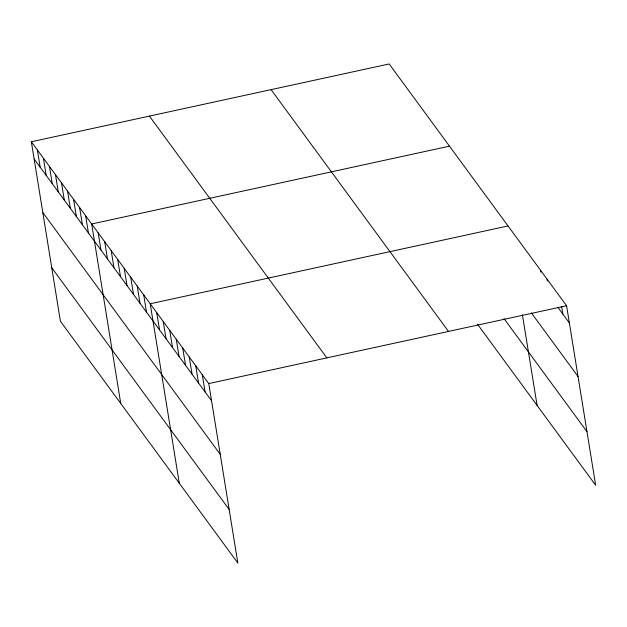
<?xml version="1.0" encoding="UTF-8"?>
<svg xmlns="http://www.w3.org/2000/svg" width="627" height="627" viewBox="0 0 627 627"><rect width="100%" height="100%" fill="white"/><g stroke="black" fill="none" stroke-linecap="round" stroke-linejoin="round"><path stroke-width="0.94" d="M31.35 141.773L208.767 383.559L237.837 563.038L60.419 321.259L31.35 141.773L389.163 63.962L566.581 305.741L595.65 485.227L477.461 324.151M449.481 146.162L91.675 223.98L120.745 403.467M508.035 225.955L150.221 303.766L179.291 483.252M208.767 383.559L566.581 305.741M557.983 307.442L569.371 322.952M531.422 312.967L578.039 376.506M504.037 318.641L586.974 431.674M271.083 89.637L448.501 331.424M149.43 116.097L326.847 357.876M34.14 158.992L211.558 400.771M42.808 212.537L220.226 454.324M51.743 267.705L229.168 509.492M561.627 306.438L562.866 314.088M547.065 279.148L547.371 281.061M540.56 270.284L540.866 272.196M522.416 314.793L537.104 405.434M202.262 374.695L205.053 391.906M195.757 365.831L198.547 383.042M189.252 356.959L192.042 374.178M182.747 348.095L185.537 365.314M176.242 339.231L179.032 356.442M169.737 330.366L172.527 347.577M163.232 321.502L166.022 338.713M156.726 312.638L159.517 329.849M143.716 294.902L146.506 312.121M137.211 286.037L140.001 303.249M130.706 277.173L133.496 294.384M124.201 268.309L126.983 285.52M117.696 259.445L120.478 276.656M111.191 250.581L113.973 267.792M104.685 241.708L107.468 258.927M98.18 232.844L100.963 250.063M85.64 215.759L88.431 232.978M79.605 207.537L82.396 224.756M73.578 199.315L76.361 216.534M67.544 191.102L70.334 208.313M61.509 182.88L64.299 200.091M55.482 174.659L58.264 191.87M49.447 166.437L52.237 183.648M43.412 158.216L46.202 175.427M37.385 149.994L40.167 167.205"/></g></svg>
